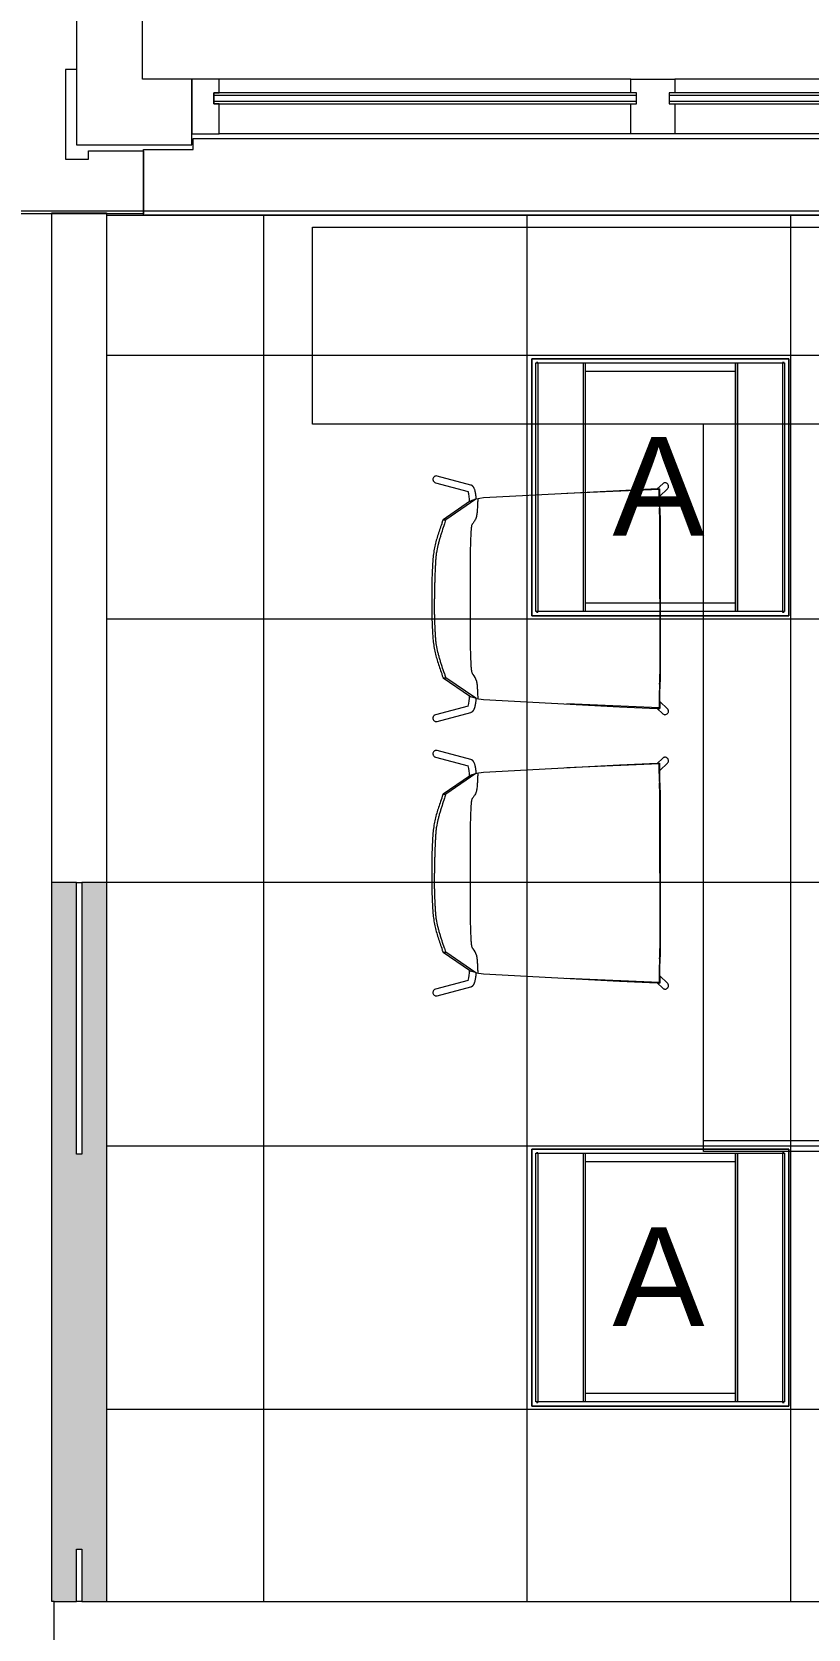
# Model space of a CAD drawing. Header units: inches. Extents: x -1206 to 1060, y -822 to 854.
# Drawn here: x -230.1 to -159.4, y 532.5 to 678 of the extents above; entities that cross this region are included whole.
import ezdxf

# ---------------------------------------------------------------- set-up
doc = ezdxf.new("R2010")
doc.units = ezdxf.units.IN
doc.header["$MEASUREMENT"] = 0
doc.linetypes.add('X1$0$DASH 1_32_', pattern=[0.0625, 0.03125, -0.03125])
doc.linetypes.add('X1$0$IMPORT-2DASHES', pattern=[163.1999989663522, 71.99999854320616, -24.00000029661524, 9.599999766650162, -24.00000029661524, 9.599999766650162, -24.00000029661524])
for name, color, linetype, lineweight in [('X1$0$18_0109_REV_dwg _7_', 8, 'Continuous', 9), ('X1$0$A-Anno-Revs-FinF', 7, 'Continuous', 9), ('X1$0$A-CLNG', 13, 'Continuous', 13), ('X1$0$A-CLNG-PATT', 13, 'Continuous', 13), ('X1$0$A-WALL', 113, 'Continuous', 13), ('X1$0$ArchiCAD Windows_Pen_No__4', 7, 'Continuous', 9), ('X1$0$BB Shell_Pen_No__100', 250, 'Continuous', 20), ('X1$0$E-LITE-EQPM', 33, 'Continuous', 9), ('X1$0$E-LITE-EQPM-IDEN', 33, 'Continuous', 9), ('X1$0$GLZ_GLAZING', 7, 'Continuous', 9), ('X1$0$I-FURN', 30, 'Continuous', 9), ('X1$0$I-WALL', 2, 'Continuous', 13)]:
    doc.layers.add(name, color=color, linetype=linetype, lineweight=lineweight)
doc.styles.add('X1$0$Arial', font='arial.ttf', dxfattribs={"height": 8.999999999999991})

# ---------------------------------------------------------------- blocks, each defined once
blk = doc.blocks.new('X1$0$P-Top Desk 10 - P-Top Desk 1-4835161-FIRST FLOOR RCP')
at = {"layer": 'X1$0$I-FURN'}
for p, q in [((3888.208925614376, -804.130542668239), (3888.208925614376, -803.1305426682399)), ((3888.208925614376, -803.1305426682399), (3924.208925614375, -803.1305426682403)), ((3924.208925614375, -804.1305426682394), (3888.208925614376, -804.130542668239)), ((3888.208925614375, -869.3879348162897), (3888.208925614376, -804.130542668239)), ((3924.208925614375, -803.1305426682403), (3924.208925614375, -804.1305426682394)), ((3924.208925614375, -804.1305426682394), (3924.208925614374, -869.3879348162901)), ((3834.208925614374, -869.3879348162884), (3959.855356603886, -869.3879348162905)), ((3834.208925614374, -887.310706398062), (3834.208925614374, -869.3879348162884)), ((3959.855356603886, -869.3879348162905), (3959.855356603885, -887.3107063980641)), ((3959.855356603885, -887.3107063980641), (3834.208925614374, -887.310706398062))]:
    blk.add_line(p, q, dxfattribs=at)
at = {"layer": 'X1$0$I-FURN', "linetype": 'X1$0$DASH 1_32_'}
for p, q in [((3870.373408252959, -870.8107063980675), (3834.37340825296, -870.8107063980669)), ((3870.373408252959, -885.3107063980684), (3870.373408252959, -870.8107063980675)), ((3888.373408252959, -873.6857063980677), (3834.373408252959, -873.6857063980669)), ((3888.373408252959, -887.3107063980641), (3888.373408252959, -873.6857063980677)), ((3834.373408252959, -885.310706398068), (3870.373408252959, -885.3107063980684))]:
    blk.add_line(p, q, dxfattribs=at)
blk = doc.blocks.new('X1$0$Bernhardt_Design-Chair-Guest-Audio - 1121B-4836248-FIRST FLOOR RCP')
at = {"layer": 'X1$0$I-FURN'}
for p, q in [((-11.1768001437154, 10.33800507145459), (-10.35181270591935, 7.26695212663072)), ((-9.771728874634656, 7.516640329089453), (-10.57319987437184, 10.50015227262806)), ((10.57319987437332, 10.50015227262806), (9.771728874636135, 7.516640329089453)), ((10.35181270592083, 7.26695212663072), (11.17680014371688, 10.33800507145459)), ((-9.06821658738189, 6.813235086160701), (-7.196921238893203, 9.536458202488923)), ((-7.19687501988119, 9.794375917422533), (-8.846120926576582, 7.389168641229447)), ((-7.196734382774727, 9.79458101806301), (-7.196734382774727, 9.536730126908374)), ((7.196734382776207, 9.79458101806301), (7.196734382776207, 9.536730126908374)), ((9.06821658738337, 6.813235086160702), (7.196734382776206, 9.536730126908376)), ((8.846120926578061, 7.389168641229447), (7.19687501988267, 9.794375917422533)), ((-8.846120926576582, 7.389168641229447), (-8.931617487348626, 7.264483202130529)), ((8.84612092657806, 7.389168641229447), (8.931617487350104, 7.264483202130533)), ((-9.182837844808978, 6.127528196540648), (-9.840810003323094, -6.27575062418514)), ((-9.083682669425016, 6.777785815707009), (-9.182837844808997, 6.127528196540442)), ((-9.08848893430557, 6.746266428582651), (-8.931617487348625, 7.26448320213053)), ((9.08848893430705, 6.746266428582651), (8.931617487350104, 7.26448320213053)), ((9.182837844810518, 6.127528196540156), (9.083682669426494, 6.777785815707009)), ((9.8408100033246, -6.275750624185672), (9.182837844810463, 6.127528196540565)), ((-9.948244985072037, -9.88445712778685), (-9.586887091123124, -1.489109368574413)), ((9.948244985073517, -9.884457127786856), (9.586887091124604, -1.489109368574413)), ((-9.840810003322757, -6.275750624177951), (-10.00086253572891, -9.709281981184134)), ((10.00086253573038, -9.709281981184134), (9.840810003324242, -6.275750624178057)), ((-10.00086253572891, -9.709281981184134), (-10.47590212642778, -10.21202129651426)), ((-10.02162277186332, -10.64127095349314), (-9.357118285876405, -9.938018978584344)), ((-10.00086253572891, -9.709281981184134), (-10.01152500881632, -9.938018978584337)), ((-9.948244985072037, -9.88445712778685), (-10.01152500881632, -9.938018978584337)), ((-9.357118285876405, -9.938018978584344), (-10.01152500881633, -9.938018978584342)), ((-9.091435804153965, -9.884457127786856), (-9.948244985072037, -9.884457127786856)), ((-9.357118285876405, -9.938018978584344), (-9.09143580415366, -9.938018978584344)), ((-8.46110776328373, -9.954027932504085), (-8.015491857865467, -9.977451765867192)), ((-7.796306284471422, -9.929018282739403), (-8.241922189889495, -9.905594449376304)), ((-7.051700091700608, -10.00533243699168), (1.734612453674344e-12, -10.00533243699169)), ((-0.004118075037415013, -9.95215046800227), (-6.86661865942062, -9.952150468002245)), ((-0.004118075037415013, -9.95215046800227), (6.8666186594221, -9.952150468002245)), ((-2.544631172440858e-13, -10.00533243699169), (7.051700091702088, -10.00533243699168)), ((7.796306284472903, -9.929018282739403), (8.241922189890976, -9.905594449376304)), ((8.015491857866946, -9.977451765867192), (8.46110776328521, -9.954027932504085)), ((9.091435804155445, -9.884457127786856), (9.948244985073517, -9.884457127786856)), ((9.091435804155138, -9.938018978584344), (9.357118285877883, -9.938018978584344)), ((9.357118285877883, -9.938018978584344), (10.0216227718648, -10.64127095349314)), ((9.357118285877885, -9.938018978584344), (10.0115250088178, -9.938018978584342)), ((9.948244985073517, -9.88445712778685), (10.0115250088178, -9.938018978584337)), ((10.47590212642926, -10.21202129651426), (10.00086253573038, -9.709281981184134)), ((10.00086253573039, -9.709281981184134), (10.0115250088178, -9.938018978584342))]:
    blk.add_line(p, q, dxfattribs=at)
for centre, radius, start, end in [((-8.760097860624683, 11.43809271671039), 4.049837791428794, 255.5345922723659, 268.7828822833881), ((8.760097860626173, 11.43809271671031), 4.049837791428715, 271.2171177166114, 284.4654077276338)]:
    blk.add_arc(centre, radius, start, end, dxfattribs=at)
for centre, major_axis, ratio, start_param, end_param in [((-6.800601058466507, 9.579054998989381), (0.408274810320332, 0.06722025215537439), 0.1974125016891906, 1.582727852874943, 2.864387827158383), ((6.800601058467986, 9.579054998989381), (-0.4082748103203341, 0.06722025215537357), 0.1974125016891889, 3.41879748002121, 4.700457454304624), ((-8.075026985146843, 7.728211561249464), (-1.454377224660219, 0.1216097383930978), 0.7005461104679898, 2.05020359613788, 2.563630753197485), ((-6.763271836972161, 6.199835536543534), (0.4013467039080229, 0.9955039945928165), 0.5962304545609741, 0.5046000830235812, 0.7914223301415125), ((6.243253193278446, 6.193653517095686), (0.5854827340672416, 0.9305291073742473), 0.7666510351485872, 6.180605514421091, 6.454058990424652), ((-9.091435804153662, -10.09331165478388), (1.937886698261862, 0), 0.1077743746238468, 1.117010721276476, 1.570796326795053), ((-6.8666186594203, -9.72358500898584), (-2.12077740941792, 2.955303255356184e-15), 0.1077743746238466, 1.117010721276276, 1.570796326794748), ((6.86661865942178, -9.72358500898584), (2.120777409417922, 0), 0.1077743746238465, 4.712388980384835, 5.166174585903308), ((9.091435804155141, -10.09331165478388), (1.937886698261863, 0), 0.1077743746238468, 1.57079632679474, 2.024581932313303)]:
    blk.add_ellipse(centre, major_axis=major_axis, ratio=ratio, start_param=start_param, end_param=end_param, dxfattribs=at)
for points, knots in [([(-10.57319987437184, 10.50015227262806), (-10.58640676144933, 10.54863744839119), (-10.62307529409741, 10.61410803614002), (-10.70008660823563, 10.67831499158269), (-10.79045166691459, 10.72223551517546), (-10.91912981737341, 10.7343658470462), (-11.04542219383793, 10.68371112071163), (-11.12735700394656, 10.60461294633892), (-11.17297835564171, 10.52189946817242), (-11.19149869420314, 10.42938351957011), (-11.18484208698347, 10.36836535360876), (-11.17680014371539, 10.33800507145459)], [0, 0, 0, 0, 0.1538461538461539, 0.2307692307692308, 0.3076923076923077, 0.4615384615384616, 0.6153846153846154, 0.7115384615384616, 0.8076923076923077, 0.9038461538461539, 1, 1, 1, 1]), ([(-6.818741458010373, 9.658845792519655), (-6.5991781508979, 9.74243824001492), (-6.27054067341636, 9.859802324446582), (-5.834389243985779, 10.0006018418161), (-5.507057793844279, 10.09763202540734), (-5.184443725664786, 10.18899871522752), (-4.759051009558402, 10.30232720849953), (-4.328536726320512, 10.39596406520505), (-3.865032200560504, 10.45279815860578), (-3.506089439408948, 10.48015411212283), (-3.147392047382675, 10.49913513043714), (-2.797752410472188, 10.51771803353733), (-2.470593333005941, 10.53578817056885), (-2.155034307459479, 10.54811453481988), (-1.83719704578786, 10.55777904051467), (-1.50030637755138, 10.56600638789439), (-1.14217244240983, 10.57313721219656), (-0.6519003598275505, 10.57958248122467), (-0.2654636801568854, 10.58142125524422), (7.346771506585268e-13, 10.58126589991822)], [0, 0, 0, 0, 0.1, 0.15, 0.2, 0.25, 0.3, 0.4, 0.45, 0.5, 0.55, 0.6, 0.6499999999999999, 0.7, 0.75, 0.8, 0.8500000000000001, 0.9, 1, 1, 1, 1]), ([(7.474021401776553e-13, 10.83719348149043), (-0.2230707639204513, 10.83711795541118), (-0.5480613176347033, 10.83571507461962), (-0.9612139571492377, 10.83131041919099), (-1.262868216271668, 10.8266497824886), (-1.548816939392211, 10.82099228576589), (-1.820547016972097, 10.81422064448743), (-2.088479716861614, 10.80603245014118), (-2.362684162439086, 10.79528705205215), (-2.645703677581683, 10.7843818921737), (-2.929740625412837, 10.77313895846816), (-3.215631264340081, 10.75821251954755), (-3.500685662002502, 10.73579877971361), (-3.7876847538289, 10.70709391985963), (-4.173471419840817, 10.66327348343723), (-4.651220346085214, 10.59050095585076), (-5.189742515677024, 10.45943940229528), (-5.72407923737642, 10.30111430596258), (-6.27078217741587, 10.12373158062375), (-6.635358685355739, 9.988665101389772), (-6.8183519316635, 9.917271216437758)], [0, 0, 0, 0, 0.08333333333333333, 0.125, 0.1666666666666667, 0.2083333333333333, 0.25, 0.2916666666666666, 0.3333333333333333, 0.375, 0.4166666666666666, 0.4583333333333333, 0.5, 0.5416666666666666, 0.5833333333333333, 0.6666666666666666, 0.75, 0.8333333333333334, 0.9166666666666667, 1, 1, 1, 1]), ([(6.818351931664979, 9.917271216437758), (6.635358685357222, 9.98866510138977), (6.270782177417352, 10.12373158062375), (5.7240792373779, 10.30111430596258), (5.189742515678508, 10.45943940229528), (4.651220346086697, 10.59050095585076), (4.173471419842288, 10.66327348343723), (3.787684753830383, 10.70709391985963), (3.500685662003982, 10.73579877971361), (3.215631264341557, 10.75821251954754), (2.929740625414317, 10.77313895846815), (2.645703677583162, 10.78438189217371), (2.362684162440566, 10.79528705205215), (2.088479716863096, 10.80603245014118), (1.820547016973575, 10.81422064448743), (1.548816939393691, 10.82099228576588), (1.262868216273148, 10.8266497824886), (0.9612139571507158, 10.83131041919099), (0.5480613176361847, 10.83571507461961), (0.2230707639219309, 10.83711795541117), (7.326921204763068e-13, 10.83719348149043)], [0, 0, 0, 0, 0.08333333333333333, 0.1666666666666667, 0.25, 0.3333333333333333, 0.4166666666666666, 0.4583333333333333, 0.5, 0.5416666666666666, 0.5833333333333333, 0.625, 0.6666666666666666, 0.7083333333333333, 0.75, 0.7916666666666666, 0.8333333333333333, 0.875, 0.9166666666666666, 1, 1, 1, 1]), ([(6.818741458011853, 9.658845792519655), (6.59917815089938, 9.74243824001492), (6.270540673417842, 9.859802324446582), (5.834389243987259, 10.0006018418161), (5.507057793845759, 10.09763202540734), (5.184443725666264, 10.18899871522752), (4.759051009559882, 10.30232720849953), (4.328536726321994, 10.39596406520505), (3.865032200561983, 10.45279815860578), (3.506089439410427, 10.48015411212283), (3.147392047384153, 10.49913513043714), (2.797752410473667, 10.51771803353733), (2.470593333007419, 10.53578817056885), (2.15503430746096, 10.54811453481988), (1.837197045789339, 10.55777904051467), (1.50030637755286, 10.56600638789439), (1.14217244241131, 10.57313721219656), (0.6519003598290302, 10.57958248122467), (0.2654636801583648, 10.58142125524422), (7.448893186838035e-13, 10.58126589991822)], [0, 0, 0, 0, 0.1, 0.15, 0.2, 0.25, 0.3, 0.4, 0.45, 0.5, 0.55, 0.6, 0.6499999999999999, 0.7, 0.75, 0.8, 0.8500000000000001, 0.9, 1, 1, 1, 1]), ([(11.17680014371687, 10.33800507145459), (11.1896672529458, 10.38658152290126), (11.19074244966694, 10.46161367000336), (11.15627233852048, 10.55576826134155), (11.10008044326881, 10.63905887984532), (10.99480269075607, 10.71403758470651), (10.86012764035565, 10.733487429249), (10.74958586798008, 10.70609489638501), (10.6686576221263, 10.65737686867532), (10.60627015685432, 10.58659545965323), (10.58145417879675, 10.53045550748002), (10.57319987437332, 10.50015227262806)], [0, 0, 0, 0, 0.1538461538461539, 0.2307692307692308, 0.3076923076923077, 0.4615384615384616, 0.6153846153846154, 0.7115384615384616, 0.8076923076923077, 0.9038461538461539, 1, 1, 1, 1]), ([(-6.818351931663496, 9.91727121643776), (-6.868647174164142, 9.908330678834693), (-6.966519680804829, 9.887468094758697), (-7.114262493276255, 9.843516497867114), (-7.178255413383568, 9.81150442491221), (-7.196875019881188, 9.794375917422531)], [0, 0, 0, 0, 0.2857142857142857, 0.5714285714285714, 1, 1, 1, 1]), ([(7.196875019882667, 9.794375917422531), (7.19066848438346, 9.800085419919089), (7.174185048970313, 9.811810215426899), (7.136716136203196, 9.83060137011059), (7.088101462998237, 9.849736716582548), (7.010553007328644, 9.874928022378272), (6.917308286221355, 9.898410210012818), (6.843499552915339, 9.912800947636217), (6.818351931665018, 9.917271216437753)], [0, 0, 0, 0, 0.1428571428571428, 0.2857142857142857, 0.4285714285714285, 0.5714285714285714, 0.8571428571428571, 1, 1, 1, 1]), ([(-5.953947961718252, 7.275924361047032), (-5.998778055724961, 7.272259227583556), (-6.067579806297279, 7.266908601435961), (-6.159643326704471, 7.259804987317581), (-6.228789742534667, 7.254295679423618), (-6.294922014414396, 7.248945643833451), (-6.358187950504283, 7.243632798862249), (-6.420818944409885, 7.237687359756078), (-6.484037141989486, 7.230336632660789), (-6.545648704609914, 7.221349137359119), (-6.621234562209678, 7.207785330330138), (-6.669961081229007, 7.195782017735797), (-6.698901866097666, 7.186956766388696)], [-1, -1, -1, -1, -0.8333333333333333, -0.75, -0.6666666666666666, -0.5833333333333333, -0.5, -0.4166666666666666, -0.3333333333333333, -0.25, -0.1666666666666667, 0, 0, 0, 0]), ([(7.428142947592538e-13, 7.322872221573295), (-0.3374896928977791, 7.32384467959979), (-0.8442179898831957, 7.325124999599643), (-1.521666895020912, 7.326747124961511), (-2.029011840688996, 7.327377702780248), (-2.542204337560336, 7.329596393264431), (-3.059920645467606, 7.332966429453953), (-3.573071081928517, 7.334488678222718), (-4.072565964460781, 7.331164006444613), (-4.557081552897069, 7.322555647159566), (-5.191915657868769, 7.306931756594341), (-5.652985240390588, 7.289734202386605), (-5.953947961718244, 7.275924361047027)], [0, 0, 0, 0, 0.1666666666666667, 0.25, 0.3333333333333333, 0.4166666666666666, 0.5, 0.5833333333333333, 0.6666666666666666, 0.75, 0.8333333333333333, 1, 1, 1, 1]), ([(5.953947961719093, 7.275924361047091), (5.652985240391473, 7.289734202386652), (5.19191565786969, 7.306931756594376), (4.557081552898059, 7.322555647159566), (4.07256596446182, 7.331164006444628), (3.573071081929614, 7.334488678222701), (3.059920645468759, 7.33296642945395), (2.54220433756155, 7.329596393264426), (2.029011840690266, 7.327377702780248), (1.521666895022237, 7.326747124961511), (0.8442179898845938, 7.325124999599641), (0.3374896928992296, 7.32384467959979), (7.426910547333759e-13, 7.322872221573296)], [0, 0, 0, 0, 0.1666666666666667, 0.25, 0.3333333333333333, 0.4166666666666666, 0.5, 0.5833333333333333, 0.6666666666666666, 0.75, 0.8333333333333333, 1, 1, 1, 1]), ([(6.698901866098489, 7.186956766388977), (6.67689011921756, 7.193854318726801), (6.641118822014425, 7.20332367751642), (6.587767396003732, 7.214330671054444), (6.545099860319011, 7.221786717707904), (6.500951366232381, 7.22816508271424), (6.455980695429473, 7.233548855879365), (6.417487176414375, 7.237585088397759), (6.385873334083718, 7.240692676138313), (6.35339531373967, 7.243817245156108), (6.312211025185334, 7.247535295218881), (6.246457051218072, 7.252959610361632), (6.128850719436828, 7.262081483263368), (6.022889467863568, 7.2702400064153), (5.953947961719092, 7.275924361047085)], [-1, -1, -1, -1, -0.875, -0.8125, -0.75, -0.6875, -0.625, -0.5625, -0.53125, -0.5, -0.4375, -0.375, -0.25, 0, 0, 0, 0]), ([(-10.35181270591935, 7.266952126630721), (-10.34341752276753, 7.245986584104772), (-10.33121929005449, 7.217491742864097), (-10.31575012503491, 7.185505985314459), (-10.30640310536604, 7.167850590209331), (-10.29914245965234, 7.155529372175732), (-10.29204430679195, 7.144705874527692), (-10.28343471436331, 7.133295997009869), (-10.27510686945688, 7.123567871989421), (-10.26857197770492, 7.116104686415269), (-10.26371833866816, 7.11039784782518), (-10.25892374255052, 7.104777757722728), (-10.25263654828376, 7.097842728231614), (-10.24495292796344, 7.089871239856498), (-10.23600973998916, 7.081175274972452), (-10.22727939830504, 7.072843118385208), (-10.21890131205043, 7.06500801883111), (-10.20822648190483, 7.055614219699595), (-10.19497446495246, 7.044693962424274), (-10.17925300089765, 7.032612876084211), (-10.15773037220335, 7.017647425027158), (-10.12819796419975, 6.999443860027327), (-10.0867631381077, 6.978321790596378), (-10.0388891459706, 6.957441240734731), (-9.988183854808808, 6.937704595578659), (-9.92126618816636, 6.913927876028938), (-9.839813494612583, 6.888923905080863), (-9.739160712630234, 6.863788354301279), (-9.636083063246955, 6.842735975291133), (-9.536334652677882, 6.826084360339816), (-9.44007671306459, 6.812913163510974), (-9.342294249875525, 6.800287942966933), (-9.259358191507712, 6.790419497367609), (-9.171337647826855, 6.781961698631671), (-9.113046107384132, 6.778845294065699), (-9.083682669425015, 6.777785815707009)], [0, 0, 0, 0, 0.02083333333333333, 0.03125, 0.04166666666666666, 0.046875, 0.05208333333333333, 0.0625, 0.07291666666666666, 0.078125, 0.08333333333333333, 0.08854166666666666, 0.09375, 0.1041666666666667, 0.1145833333333333, 0.125, 0.1354166666666667, 0.1458333333333333, 0.1666666666666667, 0.1875, 0.2083333333333333, 0.25, 0.2916666666666666, 0.3333333333333333, 0.375, 0.4166666666666667, 0.5, 0.5833333333333333, 0.6666666666666666, 0.75, 0.8333333333333333, 0.875, 0.9166666666666666, 0.9583333333333333, 1, 1, 1, 1]), ([(-7.479779891641017, 6.768117802831252), (-7.596351516530693, 6.738406023929809), (-7.850107394330581, 6.700662633241043), (-8.26492610913382, 6.674491170860123), (-8.621662571379238, 6.65859139383429), (-8.89717002366366, 6.648435681793009), (-9.034088662824775, 6.643006009238535), (-9.104752938222976, 6.639607422388632)], [-1, -1, -1, -1, -0.75, -0.5, -0.25, -0.125, 0, 0, 0, 0]), ([(9.10469094431422, 6.640013977188434), (9.034103034855343, 6.64339163845367), (8.897343047233548, 6.648779174500459), (8.622174369505341, 6.658847825282867), (8.26584497841868, 6.674643048330256), (7.851476871275099, 6.700685897786693), (7.59799209408237, 6.738325857496577), (7.481547064485587, 6.767978046633673)], [-1, -1, -1, -1, -0.875, -0.75, -0.5, -0.25, 0, 0, 0, 0]), ([(9.083682669426494, 6.777785815707007), (9.113046107385612, 6.7788452940657), (9.171337152080982, 6.781961504046518), (9.259359926624946, 6.790420178415653), (9.34228780516135, 6.800285413359902), (9.415655141015689, 6.809766295755042), (9.478490158639511, 6.818146422329238), (9.534425609814612, 6.826203838255751), (9.586054201211372, 6.834390565443366), (9.636520668990679, 6.843289366983925), (9.687690741130735, 6.853268582426556), (9.755887642004296, 6.867971601783665), (9.839906037281043, 6.88894591575705), (9.937263305893453, 6.918852242826051), (10.02278732099522, 6.950445556998167), (10.08678194943383, 6.978323223395082), (10.12477222532519, 6.997702631588632), (10.15481464151183, 7.015757041067139), (10.17933299399418, 7.032450113571077), (10.19901456603264, 7.047888984929422), (10.21285317749105, 7.059634410566511), (10.22098351774915, 7.066937949163116), (10.22730460251057, 7.072878871540148), (10.23382671747718, 7.079102332020697), (10.24046506600109, 7.085481226117647), (10.24725334467579, 7.092242817606415), (10.25419272495766, 7.099506558954215), (10.26129598561037, 7.107468779598604), (10.27098400653718, 7.119011890005631), (10.28336250315249, 7.132845764661676), (10.29508167333164, 7.148835874666603), (10.30322203070569, 7.162403465295119), (10.3087420112457, 7.172318737775923), (10.3242193250801, 7.201741054433233), (10.33921993119311, 7.23550381284178), (10.35181270592083, 7.266952126630721)], [0, 0, 0, 0, 0.04166666666666666, 0.08333333333333333, 0.125, 0.1666666666666667, 0.2083333333333333, 0.25, 0.2916666666666667, 0.3333333333333333, 0.375, 0.4166666666666667, 0.5, 0.5833333333333334, 0.6666666666666667, 0.7083333333333334, 0.75, 0.78125, 0.8125, 0.84375, 0.859375, 0.8671875, 0.875, 0.8828125, 0.890625, 0.8984375, 0.90625, 0.9140625, 0.921875, 0.9375, 0.953125, 0.95703125, 0.9609375, 0.96875, 1, 1, 1, 1]), ([(-10.47590212642779, -10.21202129651426), (-10.51090110329462, -10.24931720906763), (-10.54835532240266, -10.31578655071624), (-10.56371538524311, -10.41607977301408), (-10.55460283522937, -10.51691419359157), (-10.49808830269817, -10.63346613658844), (-10.38859102089037, -10.71430785534345), (-10.27762127675194, -10.74196112682842), (-10.18243425634341, -10.73661999492114), (-10.09289028417477, -10.7028450246389), (-10.04365695885563, -10.6644298784407), (-10.02162277186333, -10.64127095349314)], [0, 0, 0, 0, 0.1538461538461539, 0.2307692307692308, 0.3076923076923077, 0.4615384615384616, 0.6153846153846154, 0.7115384615384616, 0.8076923076923077, 0.9038461538461539, 1, 1, 1, 1]), ([(10.02162277186481, -10.64127095349314), (10.05687747105248, -10.67832523340923), (10.12111981218915, -10.71948241399139), (10.22038260419726, -10.7404957452862), (10.32157119522003, -10.73710635186338), (10.4411356705959, -10.68728081592383), (10.52804670776963, -10.58253584071288), (10.56193796204458, -10.47330960567), (10.56199422169198, -10.37797286889369), (10.53334277520865, -10.28666040433535), (10.49777648697104, -10.23533124186011), (10.47590212642927, -10.21202129651426)], [0, 0, 0, 0, 0.1538461538461539, 0.2307692307692308, 0.3076923076923077, 0.4615384615384616, 0.6153846153846154, 0.7115384615384616, 0.8076923076923077, 0.9038461538461539, 1, 1, 1, 1])]:
    blk.add_open_spline(points, degree=3, knots=knots, dxfattribs=at)
for points in [[(7.481547064485587, 6.767978046633675), (7.424392612814614, 6.782825653574172), (7.309915755463079, 6.818665532394395), (7.148341651514665, 6.894311311934319), (7.007632141573909, 6.98736086611698), (6.933122978537548, 7.047292013772882), (6.898709462276848, 7.073327762310581)], [(-9.091435804153672, -9.938344315098764), (-8.980854391764598, -9.9383782474489), (-8.7652183058972, -9.94102611603326), (-8.560635697851303, -9.948833992385783), (-8.461107763283728, -9.954027932504083)], [(-8.015491857865445, -9.977451765867196), (-7.86314420356425, -9.985424888547142), (-7.550164588235578, -9.998044789747835), (-7.220616359454357, -10.00401200263013), (-7.051700091700608, -10.00533243699168)], [(7.051700091702069, -10.00533243699168), (7.220616359455821, -10.00401200263013), (7.550164588237044, -9.998044789747835), (7.863144203565716, -9.985424888547142), (8.015491857866913, -9.977451765867196)], [(8.461107763285218, -9.954027932504085), (8.560635697852788, -9.948833992385781), (8.765218305898683, -9.94102611603326), (8.980854391766073, -9.938378247448899), (9.091435804155143, -9.938344315098766)]]:
    blk.add_open_spline(points, degree=3, dxfattribs=at)
blk = doc.blocks.new('X1$0$Walls 5 - Walls 1-5281148-FIRST FLOOR RCP')
at = {"layer": 'X1$0$A-WALL', "lineweight": 9}
for p, q in [((-756.8744457852035, 844.3058798546583), (-756.8744457852035, 845.3058798518467)), ((-756.8744457852035, 845.3058798518467), (-630.8744449805408, 845.3058798518464)), ((-630.8744449805408, 845.3058798518464), (-630.8744449805408, 844.3058798546583)), ((-761.4054659424426, 838.3058798546583), (-761.4054659424426, 844.3058798546583)), ((-761.4054659424426, 844.3058798546583), (-756.8744457852035, 844.3058798546583)), ((-630.8744449805408, 844.3058798546583), (-620.3744457852035, 844.3058798546583)), ((-620.3744457852035, 844.3058798546583), (-620.3744457852035, 838.3058798546577)), ((-620.3744457852035, 838.3058798546577), (-761.4054659424426, 838.3058798546583))]:
    blk.add_line(p, q, dxfattribs=at)
blk = doc.blocks.new('X1$0$18_0109_REV_dwg _7__window-fixed-5632552-FIRST FLOOR RCP')
at = {"layer": 'X1$0$ArchiCAD Windows_Pen_No__4', "color": 253, "linetype": 'X1$0$IMPORT-2DASHES'}
for p, q in [((-6723.595691805847, 3788.311224593985), (-6761.095691805847, 3788.311224593985)), ((-6681.595691805847, 3788.311224593985), (-6719.595691805847, 3788.311224593985)), ((-6640.095691805847, 3788.311224593985), (-6677.595691805847, 3788.311224593985)), ((-6723.595691805847, 3783.311224593985), (-6761.103504305847, 3783.311224593985)), ((-6681.595691805847, 3783.311224593985), (-6719.595691805847, 3783.311224593985)), ((-6640.087879305847, 3783.311224593983), (-6677.595691805847, 3783.311224593983))]:
    blk.add_line(p, q, dxfattribs=at)
at = {"layer": 'X1$0$ArchiCAD Windows_Pen_No__4', "color": 253, "flags": 128}
for points in [[(-6723.170494955451, 3788.311224593985), (-6721.595691805846, 3788.311224593985), (-6720.020888656235, 3788.311224593985)], [(-6681.170494955451, 3788.311224593985), (-6679.595691805846, 3788.311224593985), (-6678.020888656235, 3788.311224593985)]]:
    blk.add_lwpolyline(points, dxfattribs=at)
at = {"layer": 'X1$0$GLZ_GLAZING', "color": 253}
for p, q in [((-6723.095691806196, 3786.811224593982), (-6761.603504278954, 3786.811224593982)), ((-6761.603504278954, 3786.315852171224), (-6723.103504306197, 3786.315852171224)), ((-6681.095691805846, 3786.811224593982), (-6720.095691778954, 3786.811224593982)), ((-6720.095691778954, 3786.315852171224), (-6681.095691805846, 3786.315852171224)), ((-6639.587879306196, 3786.811224593982), (-6678.095691778954, 3786.811224593982)), ((-6678.095691778954, 3786.315852171224), (-6639.595691806197, 3786.315852171224))]:
    blk.add_line(p, q, dxfattribs=at)
at = {"layer": 'X1$0$GLZ_GLAZING', "color": 253, "flags": 128}
for points in [[(-6763.595691805846, 3783.311224593983), (-6761.103504305847, 3783.311224593983), (-6761.103504305847, 3786.061224593985), (-6761.603504305846, 3786.061224593985), (-6761.603504305846, 3787.061224593985), (-6761.103504305847, 3787.061224593985), (-6761.095691805847, 3788.311224593985), (-6763.595691805846, 3788.311224593985), (-6763.595691805846, 3787.061224593985), (-6763.595691805846, 3786.061224593985)], [(-6719.595691805847, 3783.311224593985), (-6723.595691805847, 3783.311224593985), (-6723.595691805847, 3786.061224593985), (-6723.095691805846, 3786.061224593985), (-6723.095691805846, 3787.061224593985), (-6723.595691805847, 3787.061224593985), (-6723.595691805847, 3788.311224593985), (-6719.595691805847, 3788.311224593985), (-6719.595691805847, 3787.061224593985), (-6720.095691805846, 3787.061224593985), (-6720.095691805846, 3786.061224593985), (-6719.595691805847, 3786.061224593985)], [(-6677.595691805847, 3783.311224593985), (-6681.595691805847, 3783.311224593985), (-6681.595691805847, 3786.061224593985), (-6681.095691805846, 3786.061224593985), (-6681.095691805846, 3787.061224593985), (-6681.595691805847, 3787.061224593985), (-6681.595691805847, 3788.311224593985), (-6677.595691805847, 3788.311224593985), (-6677.595691805847, 3787.061224593985), (-6678.095691805846, 3787.061224593985), (-6678.095691805846, 3786.061224593985), (-6677.595691805847, 3786.061224593985)], [(-6637.595691805846, 3783.311224593983), (-6637.595691805846, 3788.311224593985), (-6640.095691805847, 3788.311224593985), (-6640.087879305847, 3787.061224593985), (-6639.587879305846, 3787.061224593985), (-6639.587879305846, 3786.061224593985), (-6640.087879305847, 3786.061224593985), (-6640.087879305847, 3783.311224593983)], [(-6681.095691805846, 3786.061224593982), (-6681.095691805846, 3787.061224593982), (-6720.095691778954, 3787.061224593982), (-6720.095691778954, 3786.065130843985), (-6681.587879306196, 3786.065130843985)]]:
    blk.add_lwpolyline(points, close=True, dxfattribs=at)
for points in [[(-6723.095691806196, 3786.061224593982), (-6723.095691806196, 3787.061224593982), (-6761.603504278954, 3787.061224593982), (-6761.603504278954, 3786.065130843985), (-6723.095691806196, 3786.065130843985)], [(-6639.587879306196, 3786.061224593982), (-6639.587879306196, 3787.061224593982), (-6678.095691778954, 3787.061224593982), (-6678.095691778954, 3786.065130843985), (-6639.587879306196, 3786.065130843985)]]:
    blk.add_lwpolyline(points, dxfattribs=at)
blk = doc.blocks.new('X1$0$18_0109_REV_dwg _7_-5631515-FIRST FLOOR RCP')
at = {"layer": 'X1$0$A-Anno-Revs-FinF', "color": 253, "flags": 128}
blk.add_lwpolyline([(-6592.689988332017, 3634.816321040761), (-6598.689988332143, 3634.816321040761), (-6598.689988332143, 3584.316321040758), (-6445.689988332143, 3584.316321040758)], dxfattribs=at)
at = {"layer": 'X1$0$BB Shell_Pen_No__100', "color": 9, "flags": 128}
for points in [[(-6592.689988332142, 3590.316321040759), (-6582.189988332142, 3590.316321040759), (-6582.189988332142, 3596.316321040759), (-6586.689988332142, 3596.316321040759), (-6586.689988332142, 3602.31632104076), (-6588.067476470368, 3602.31632104076)], [(-6588.559927328704, 3602.31632104076), (-6592.689988332142, 3602.31632104076), (-6592.689988332142, 3590.316321040759)]]:
    blk.add_lwpolyline(points, dxfattribs=at)
blk.add_blockref('X1$0$18_0109_REV_dwg _7__window-fixed-5632552-FIRST FLOOR RCP', (181.4057042783661, -191.9949035532268))
blk = doc.blocks.new('X1$0$L-Recessed-Axis-Duo - 2 x 2-V17-FIRST FLOOR RCP')
at = {"layer": 'X1$0$E-LITE-EQPM'}
for p, q in [((-11.70125000000018, 11.70124999999967), (-11.70125000000001, -11.70125000000036)), ((11.70125000000001, 11.70124999999984), (-11.70125000000018, 11.70124999999967)), ((11.7012500000001, -11.70125000000036), (11.70125000000001, 11.70124999999984)), ((-11.37499999999974, 11.26001541712435), (-11.37499999999974, 11.2743613211372)), ((-11.37499999999974, 11.13871248810012), (-11.37499999999974, 11.26001541712435)), ((-11.37499999999974, 11.13871248810012), (11.37500000000194, 11.13871248810012)), ((11.3212503404509, 11.32125034045032), (-11.3212503404504, 11.32125034045032)), ((-11.3212503404504, 11.32125034045033), (-11.3212503404504, -11.32125034045099)), ((11.3212503404509, -11.32125034045099), (11.3212503404509, 11.32125034045032)), ((11.37500000000193, 11.27436132113728), (11.37500000000193, 11.26001541712435)), ((11.37500000000194, 11.26001541712435), (11.37500000000194, 11.13871248810012)), ((-11.32125034045037, 7.025524577924827), (11.32125034045096, 7.025524577924827)), ((-11.32125034045037, 7.015847702113612), (11.32125034045096, 7.015847702113612)), ((-11.32125034045072, 6.852663287769302), (11.32125034045063, 6.852663287769302)), ((-10.57125025785035, 6.863553461615158), (-10.57125025785035, -6.863553461615171)), ((10.57125025785085, -6.863215716455894), (10.57125025785085, 6.863215716456192)), ((11.32125034045063, -6.852663287769132), (-11.32125034045072, -6.852663287768961)), ((-11.32125034045045, -7.015847702113351), (11.3212503404508, -7.015847702113351)), ((-11.32125034045045, -7.025524577924568), (11.3212503404508, -7.025524577924568)), ((-11.37499999999974, -11.26001541712425), (-11.37499999999974, -11.13871248809951)), ((-11.37499999999974, -11.13871248809951), (11.37500000000194, -11.13871248809951)), ((-11.37499999999974, -11.27436132113721), (-11.37499999999974, -11.26001541712425)), ((-11.3212503404504, -11.32125034045098), (11.3212503404509, -11.32125034045099)), ((11.37500000000194, -11.13871248809951), (11.37500000000194, -11.26001541712425)), ((11.37500000000194, -11.26001541712425), (11.37500000000194, -11.27436132113729)), ((-11.70125000000001, -11.70125000000036), (11.7012500000001, -11.70125000000036))]:
    blk.add_line(p, q, dxfattribs=at)
for points, knots in [([(-11.64125001675037, 11.6412500167503), (-11.6464860030446, 11.64660277706004), (-11.65433927915147, 11.65431583323231), (-11.66427666576284, 11.66427681762273), (-11.67133580883706, 11.67133766628077), (-11.67788014913949, 11.67787256750432), (-11.68379774836782, 11.68380222611823), (-11.68898732805207, 11.68897699868511), (-11.69336016269634, 11.69336573628232), (-11.69684117998876, 11.69682921501138), (-11.70021528227305, 11.70022710545531), (-11.70124999999983, 11.70122677901994), (-11.70124999999982, 11.70124999999974)], [0, 0, 0, 0, 0.1666666666666667, 0.25, 0.3333333333333333, 0.4166666666666666, 0.5, 0.5833333333333333, 0.6666666666666666, 0.75, 0.8333333333333334, 1, 1, 1, 1]), ([(11.64125001675088, 11.6412500167503), (11.64660277706061, 11.64648600304452), (11.65431583323289, 11.6543392791514), (11.66427681762331, 11.66427666576276), (11.67133766628134, 11.67133580883699), (11.67787256750489, 11.67788014913941), (11.68380222611882, 11.68379774836774), (11.68897699868568, 11.68898732805199), (11.69336573628289, 11.69336016269627), (11.69682921501196, 11.69684117998867), (11.70022710545588, 11.70021528227298), (11.70122677902052, 11.70124999999974), (11.70125000000032, 11.70124999999974)], [0, 0, 0, 0, 0.1666666666666667, 0.25, 0.3333333333333333, 0.4166666666666666, 0.5, 0.5833333333333333, 0.6666666666666666, 0.75, 0.8333333333333334, 1, 1, 1, 1]), ([(-11.70124999999982, -11.7012500000004), (-11.70122677902002, -11.7012500000004), (-11.70022710545539, -11.70021528227363), (-11.69682921501146, -11.69684117998934), (-11.69336573628239, -11.69336016269694), (-11.68897699868518, -11.68898732805265), (-11.68380222611832, -11.6837977483684), (-11.67787256750439, -11.67788014914007), (-11.67133766628084, -11.67133580883765), (-11.66427681762281, -11.66427666576342), (-11.65431583323239, -11.65433927915206), (-11.64660277706012, -11.64648600304518), (-11.64125001675038, -11.64125001675096)], [-1, -1, -1, -1, -0.8333333333333333, -0.75, -0.6666666666666666, -0.5833333333333333, -0.5, -0.4166666666666666, -0.3333333333333333, -0.25, -0.1666666666666667, 0, 0, 0, 0]), ([(11.64125001675088, -11.64125001675096), (11.6464860030451, -11.6466027770607), (11.65433927915197, -11.65431583323297), (11.66427666576334, -11.6642768176234), (11.67133580883756, -11.67133766628143), (11.67788014913999, -11.67787256750498), (11.68379774836832, -11.6838022261189), (11.68898732805257, -11.68897699868577), (11.69336016269684, -11.69336573628298), (11.69684117998925, -11.69682921501204), (11.70021528227355, -11.70022710545597), (11.70125000000031, -11.7012267790206), (11.70125000000032, -11.7012500000004)], [0, 0, 0, 0, 0.1666666666666667, 0.25, 0.3333333333333333, 0.4166666666666666, 0.5, 0.5833333333333333, 0.6666666666666666, 0.75, 0.8333333333333334, 1, 1, 1, 1])]:
    blk.add_open_spline(points, degree=3, knots=knots, dxfattribs=at)
blk = doc.blocks.new('X1$0$L-Recessed-Axis-Duo - 2 x 2-V14-FIRST FLOOR RCP')
at = {"layer": 'X1$0$E-LITE-EQPM'}
for p, q in [((-11.70124999999959, 11.7012500000007), (-11.70124999999959, -11.70124999999942)), ((11.70125000000061, 11.7012500000007), (-11.70124999999959, 11.7012500000007)), ((11.70125000000061, -11.70124999999942), (11.70125000000061, 11.7012500000007)), ((-11.37499999999974, 11.26001541712425), (-11.37499999999974, 11.27436132113721)), ((-11.37499999999974, 11.13871248809951), (-11.37499999999974, 11.26001541712425)), ((11.37500000000194, 11.13871248809951), (-11.37499999999974, 11.13871248809951)), ((-11.3212503404504, 11.32125034045099), (-11.3212503404504, -11.32125034045033)), ((11.3212503404509, 11.32125034045099), (-11.3212503404504, 11.32125034045098)), ((11.3212503404509, -11.32125034045032), (11.3212503404509, 11.32125034045099)), ((11.37500000000194, 11.27436132113729), (11.37500000000194, 11.26001541712425)), ((11.37500000000194, 11.26001541712425), (11.37500000000194, 11.13871248809951)), ((11.32125034045088, 7.025524577924568), (-11.32125034045037, 7.025524577924568)), ((11.32125034045088, 7.015847702113351), (-11.32125034045037, 7.015847702113351)), ((-11.32125034045012, 6.852663287769388), (11.32125034045114, 6.852663287769388)), ((-10.57125025785035, 6.863553461615094), (-10.57125025785035, -6.863553461615235)), ((10.57125025785085, -6.863215716456179), (10.57125025785085, 6.863215716455961)), ((11.32125034045114, -6.852663287768961), (-11.32125034045012, -6.852663287768961)), ((11.32125034045088, -7.015847702113612), (-11.32125034045037, -7.015847702113612)), ((11.32125034045088, -7.025524577924827), (-11.32125034045037, -7.025524577924827)), ((-11.37499999999974, -11.26001541712435), (-11.37499999999974, -11.13871248810012)), ((11.37500000000194, -11.13871248810012), (-11.37499999999974, -11.13871248810012)), ((-11.37499999999974, -11.2743613211372), (-11.37499999999974, -11.26001541712435)), ((-11.3212503404504, -11.32125034045032), (11.3212503404509, -11.32125034045032)), ((11.37500000000194, -11.13871248810012), (11.37500000000194, -11.26001541712435)), ((11.37500000000193, -11.26001541712435), (11.37500000000193, -11.27436132113728)), ((-11.70124999999959, -11.70124999999942), (11.70125000000061, -11.70124999999942))]:
    blk.add_line(p, q, dxfattribs=at)
for points, knots in [([(-11.64125001675038, 11.64125001675096), (-11.64660277706012, 11.64648600304518), (-11.65431583323239, 11.65433927915206), (-11.66427681762281, 11.66427666576342), (-11.67133766628085, 11.67133580883766), (-11.67787256750439, 11.67788014914007), (-11.68380222611832, 11.6837977483684), (-11.68897699868519, 11.68898732805266), (-11.69336573628239, 11.69336016269693), (-11.69682921501146, 11.69684117998933), (-11.70022710545539, 11.70021528227364), (-11.70122677902002, 11.7012500000004), (-11.70124999999982, 11.7012500000004)], [-1, -1, -1, -1, -0.8333333333333333, -0.75, -0.6666666666666666, -0.5833333333333333, -0.5, -0.4166666666666666, -0.3333333333333333, -0.25, -0.1666666666666667, 0, 0, 0, 0]), ([(11.70125000000032, 11.7012500000004), (11.70125000000032, 11.7012267790206), (11.70021528227355, 11.70022710545597), (11.69684117998925, 11.69682921501204), (11.69336016269685, 11.69336573628298), (11.68898732805257, 11.68897699868577), (11.68379774836832, 11.6838022261189), (11.67788014913999, 11.67787256750498), (11.67133580883757, 11.67133766628143), (11.66427666576333, 11.66427681762339), (11.65433927915198, 11.65431583323298), (11.64648600304509, 11.6466027770607), (11.64125001675088, 11.64125001675096)], [0, 0, 0, 0, 0.1666666666666667, 0.25, 0.3333333333333333, 0.4166666666666666, 0.5, 0.5833333333333333, 0.6666666666666666, 0.75, 0.8333333333333334, 1, 1, 1, 1]), ([(-11.70124999999982, -11.70124999999974), (-11.70124999999982, -11.70122677901994), (-11.70021528227305, -11.70022710545531), (-11.69684117998876, -11.69682921501138), (-11.69336016269634, -11.69336573628232), (-11.68898732805207, -11.68897699868511), (-11.68379774836782, -11.68380222611823), (-11.67788014913949, -11.67787256750431), (-11.67133580883706, -11.67133766628077), (-11.66427666576283, -11.66427681762273), (-11.65433927915148, -11.65431583323231), (-11.6464860030446, -11.64660277706004), (-11.64125001675037, -11.6412500167503)], [0, 0, 0, 0, 0.1666666666666667, 0.25, 0.3333333333333333, 0.4166666666666666, 0.5, 0.5833333333333333, 0.6666666666666666, 0.75, 0.8333333333333334, 1, 1, 1, 1]), ([(11.70125000000032, -11.70124999999974), (11.70122677902052, -11.70124999999974), (11.70022710545588, -11.70021528227297), (11.69682921501196, -11.69684117998868), (11.6933657362829, -11.69336016269627), (11.68897699868568, -11.68898732805199), (11.68380222611881, -11.68379774836774), (11.67787256750489, -11.67788014913941), (11.67133766628135, -11.67133580883699), (11.66427681762331, -11.66427666576276), (11.65431583323289, -11.65433927915141), (11.64660277706061, -11.64648600304452), (11.64125001675088, -11.6412500167503)], [0, 0, 0, 0, 0.1666666666666667, 0.25, 0.3333333333333333, 0.4166666666666666, 0.5, 0.5833333333333333, 0.6666666666666666, 0.75, 0.8333333333333334, 1, 1, 1, 1])]:
    blk.add_open_spline(points, degree=3, knots=knots, dxfattribs=at)
blk = doc.blocks.new('X1')
at = {"layer": 'X1$0$A-CLNG-PATT'}
h = blk.add_hatch(dxfattribs=at)
h.set_pattern_fill('FP1_1', color=256, style=0, pattern_type=2)
h.set_pattern_definition([(0, (0, 0), (30.72, 7.68), [1.267, -21.773, 1.267, -21.773, -122.88]), (0, (0, 0), (30.72, 7.68), [-46.08, 1.267, -44.813, 1.267, -21.773, -53.76]), (0, (0, 0), (30.72, 7.68), [-115.2, 1.267, -14.093, 1.267, -37.133]), (120, (11.52, 3.84), (-22.01107510106448, 22.76430040425796), [1.267, -21.773, 1.267, -21.773, -122.88]), (120, (11.52, 3.84), (-22.01107510106448, 22.76430040425796), [-46.07999999999999, 1.267, -44.813, 1.267, -21.773, -53.75999999999999]), (120, (11.52, 3.84), (-22.01107510106448, 22.76430040425796), [-115.2, 1.267, -14.093, 1.267, -37.133]), (240, (15.36, 19.2), (-8.708924898935503, -30.44430040425795), [1.267, -21.773, 1.267, -21.773, -122.88]), (240, (15.36, 19.2), (-8.708924898935503, -30.44430040425795), [-46.08, 1.267, -44.813, 1.267, -21.773, -53.76]), (240, (15.36, 19.2), (-8.708924898935503, -30.44430040425795), [-115.2, 1.267, -14.093, 1.267, -37.133])])
h.paths.add_polyline_path([(-32.61180375498201, -389.1941201453394), (-30.29930375498804, -389.1941201453394), (-30.29930375498804, -206.2566201453434), (-29.79930375498764, -206.2566201453434), (-29.79930375498764, -389.1941201453394), (-27.98680375499032, -389.1941201453394), (-27.98680375499032, -165.5691201453427), (-29.79930375498764, -165.5691201453427), (-29.79930375498764, -170.2566201453432), (-30.2993037549877, -170.2566201453432), (-30.2993037549877, -165.5691201453427), (-32.61180375498201, -165.5691201453427), (-32.61180375498201, -377.9417924075045)], flags=0)
h.paths.add_polyline_path([(-105.2368037549877, -304.6941201453425), (-104.611803754988, -304.6941201453422), (-104.611803754988, -178.7100796679003), (-106.611803754988, -178.7100796679003), (-106.611803754988, -262.7100796679002), (-107.1118037549879, -262.7100796679002), (-107.1118037549879, -178.7100796679003), (-108.8618037549877, -178.7100796679003), (-108.8618037549877, -304.6941201453425), (-107.1118037549879, -304.6941201453425), (-107.1118037549879, -298.7100796679001), (-106.6118037549879, -298.7100796679001), (-106.6118037549879, -304.6941201453425)], flags=0)
h.paths.add_polyline_path([(-30.2993037549877, -160.9441201453454), (-30.2993037549877, -154.944120145342), (-29.79930375498764, -154.944120145342), (-29.79930375498764, -160.9441201453454), (-27.98680375499032, -160.9441201453454), (-27.98680375498486, 13.9851245794365), (-29.7993037549873, 13.9851245794365), (-29.7993037549873, -118.944120145342), (-30.29930375498753, -118.944120145342), (-30.29930375498753, 13.9851245794365), (-32.61180375498201, 13.9851245794365), (-32.61180375498201, -160.9441201451817)], flags=0)
h.paths.add_polyline_path([(-30.29930375498736, 18.61012457943655), (-30.29930375498736, 23.61012457943883), (-29.7993037549873, 23.61012457943883), (-29.7993037549873, 18.61012457943655), (-27.98680375498486, 18.61012457943655), (-27.98680375498486, 233.759077486753), (-29.79930375498696, 233.759077486753), (-29.79930375498696, 59.610124579439), (-30.29930375498736, 59.610124579439), (-30.29930375498702, 233.759077486753), (-32.61180375498201, 233.759077486753), (-32.61180375498201, 18.61012457959293)], flags=0)
h.paths.add_polyline_path([(-30.29930375498702, 238.3840774867529), (-30.29930375498702, 244.9636148551555), (-29.79930375498696, 244.9636148551555), (-29.79930375498696, 238.3840774867529), (-27.98680375498486, 238.3840774867529), (-27.99142728802024, 386.055879854658), (-29.79930375498662, 386.055879854658), (-29.79930375498662, 280.9636148551555), (-30.29930375498685, 280.9636148551555), (-30.29930375498685, 386.055879854658), (-32.61180375498201, 386.055879854658), (-32.61180375498201, 238.3840774868144)], flags=0)
h.paths.add_polyline_path([(-150.1794770482082, 386.0558798546584), (-150.1794770482082, 391.0558798546583), (-223.0857920039768, 391.0558798546583), (-223.0857920039768, 389.0558798546589), (-216.460792003977, 389.0558798546584), (-216.460792003977, 388.5558798546585), (-223.0857920039768, 388.5558798546583), (-223.0857920039768, 386.0558798546587), (-178.9641361878239, 386.0558798546584)], flags=0)
h.paths.add_polyline_path([(-178.9641361878239, 388.5558798546583), (-180.460792003977, 388.5558798546583), (-180.460792003977, 389.0558798546584), (-150.7732920039769, 389.0558798546584), (-150.7732920039769, 388.5558798546583)], flags=0)
h.paths.add_polyline_path([(-225.5701190574356, 535.0188083799981), (-223.3201190574354, 535.0188083799981), (-223.3201190574354, 600.5346993987056), (-225.5701190574354, 600.5346993987056), (-225.5701190574354, 575.7899691922055), (-226.0701190574355, 575.7899691922055), (-226.0701190574355, 600.5346993987056), (-228.3201190574353, 600.5346993987056), (-228.3201190574353, 535.0188083799987), (-226.0701190574353, 535.0188083799981), (-226.0701190574355, 539.7899691922054), (-225.5701190574356, 539.7899691922054)], flags=0)
h.paths.add_polyline_path([(-798.3452369940321, 596.0013681427654), (-798.3452369940321, 620.5013681427655), (-797.845236994032, 620.5013681427655), (-797.845236994032, 596.0013681427654), (-795.932031569259, 596.0013681427654), (-795.9320315692585, 661.3058805252114), (-732.1809041668897, 661.3058805252115), (-732.1809041668897, 663.0346993987076), (-756.085790536625, 663.0346993987075), (-756.085790536625, 663.5346993987075), (-732.1809041668897, 663.5346993987074), (-732.1809041668897, 666.2846993987077), (-796.0327179414948, 666.2846993987077), (-796.0327179414948, 663.5346993987077), (-792.0857905366249, 663.5346993987077), (-792.0857905366249, 663.0346993987079), (-796.0327179414948, 663.0346993987079), (-796.0327179414948, 661.3215774867521), (-797.845236994032, 661.3058805252118), (-797.845236994032, 656.5013681427656), (-798.3452369940321, 656.5013681427656), (-798.3452369940321, 661.3058805252118), (-800.9320315692589, 661.3058805252118), (-800.9320315692589, 596.0013681427654)], flags=0)
h.paths.add_polyline_path([(-468.3735939549146, 661.284699398707), (-468.3735939549146, 663.034699398707), (-492.27848032465, 663.0346993987071), (-492.27848032465, 663.534699398707), (-468.3735939549146, 663.534699398707), (-468.3735939549146, 666.2846993987058), (-532.9096790850751, 666.2846993987064), (-532.9096790850751, 663.534699398707), (-528.2784803246498, 663.534699398707), (-528.2784803246498, 663.0346993987072), (-532.9096790850751, 663.0346993987072), (-532.9096790850751, 661.2846993987075), (-505.6419709743761, 661.284699398707)], flags=0)
h.paths.add_polyline_path([(-537.5346790850749, 661.2846993987075), (-537.5346790850749, 663.0346993987071), (-540.7221790850754, 663.0346993987072), (-540.7221790850754, 663.534699398707), (-537.5346790850749, 663.534699398707), (-537.5346790850749, 666.2846993987077), (-600.6270654548108, 666.2846993987077), (-600.6270654548108, 663.5346993987072), (-576.7221790850756, 663.5346993987072), (-576.7221790850756, 663.0346993987072), (-600.6270654548108, 663.0346993987073), (-600.6270654548108, 661.2846993987075)], flags=0)
h.paths.add_polyline_path([(-394.5358937759141, 661.4311993415519), (-232.0701190574355, 661.4311993415519), (-232.0701190574355, 663.034699398706), (-354.3483937759141, 663.034699398706), (-354.3483937759141, 663.5346993987065), (-232.0701190574355, 663.5346993987065), (-232.0701190574355, 666.2846993987065), (-394.5358937759137, 666.2846993987065), (-394.5358937759137, 663.5346993987067), (-390.3483937759143, 663.5346993987067), (-390.3483937759143, 663.0346993987067), (-394.5358937759137, 663.0346993987067), (-394.5358937759141, 662.055879854658)], flags=0)
h = blk.add_hatch(dxfattribs=at)
h.set_pattern_fill('FP1_10', color=256, style=0, pattern_type=2)
h.set_pattern_definition([(0, (-161.008, 576.535), (0, -24), []), (270, (-161.008, 576.535), (-24, -1.469576158976824e-15), [])])
h.paths.add_polyline_path([(-223.0857920039766, 535.0188083799981), (-50.92947704819971, 535.0188083799981), (-50.92947704819971, 633.3058798546587), (-78.92947704820834, 633.3058798546587), (-78.92947704820817, 661.3058798546585), (-223.3201190574354, 661.3058798546585), (-223.3201190574354, 535.0188083799981)], flags=0)
h.paths.add_polyline_path([(-99.11444868782381, 552.8335275237035), (-112.5837909324346, 552.8335275237035), (-112.5837909324334, 576.2358712737032), (-89.18144718243546, 576.2358712737052), (-89.18144718243546, 552.8335275237062), (-93.79113618782388, 552.8335275237052)], flags=0)
h.paths.add_polyline_path([(-178.9641361878239, 552.8335275237035), (-184.5837909324332, 552.8335275237064), (-184.5837909324332, 576.2358712737059), (-161.1814471824334, 576.2358712737035), (-161.1814471824349, 552.8335275237035), (-173.6408236878238, 552.8335275237035)], flags=0)
h.paths.add_polyline_path([(-162.9941986878238, 624.8335275237032), (-184.5837909324332, 624.8335275237052), (-184.5837909324334, 648.2358712737071), (-161.1814471824351, 648.2358712737071), (-161.1814471824334, 624.8335275237072)], flags=0)
h.paths.add_polyline_path([(-89.18144718243546, 624.8335275237047), (-112.5837909324334, 624.8335275237072), (-112.5837909324334, 648.2358712737071), (-89.18144718243717, 648.2358712737032), (-89.18144718243529, 628.0274575924952)], flags=0)
at = {"layer": 'X1$0$A-CLNG'}
for p, q in [((-223.3201190574355, 661.3058798546583), (-78.92947704820834, 661.3058798546579)), ((-161.1814471824352, 648.235871273707), (-184.5837909324352, 648.2358712737051)), ((-184.5837909324352, 648.2358712737052), (-184.5837909324335, 624.8335275237052)), ((-161.1814471824335, 624.833527523707), (-161.1814471824352, 648.235871273707)), ((-184.5837909324335, 624.8335275237052), (-161.1814471824335, 624.833527523707)), ((-228.3201190574354, 535.0188083799986), (-228.3201190574354, 600.5346993987054)), ((-223.3201190574356, 600.5346993987054), (-223.3201190574356, 535.0188083799986)), ((-161.1814471824333, 576.2358712737033), (-184.5837909324333, 576.2358712737054)), ((-184.5837909324333, 576.2358712737054), (-184.5837909324354, 552.8335275237054)), ((-161.1814471824353, 552.8335275237033), (-161.1814471824333, 576.2358712737033)), ((-184.5837909324354, 552.8335275237054), (-161.1814471824354, 552.8335275237033)), ((-228.0857920039768, 535.0188083799986), (-228.3201190574354, 535.0188083799986))]:
    blk.add_line(p, q, dxfattribs=at)
at = {"layer": 'X1$0$A-WALL'}
for p, q in [((-226.0701190574354, 600.5346993987054), (-225.5701190574354, 600.5346993987054)), ((-225.5701190574356, 535.0188083799986), (-226.0701190574356, 535.0188083799986))]:
    blk.add_line(p, q, dxfattribs=at)
at = {"layer": 'X1$0$I-WALL'}
for p, q in [((-226.0701190574354, 679.5782891973771), (-226.0701190574354, 674.5782891973771)), ((-227.0701190574354, 674.5782891973771), (-227.0701190574354, 666.4311993415515)), ((-226.0701190574354, 674.5782891973771), (-227.0701190574354, 674.578289197377)), ((-227.0701190574354, 666.4311993415515), (-224.9604972054474, 666.4311993415515)), ((-224.9604972054474, 666.4311993415515), (-224.9604972054474, 667.1811993415517)), ((-224.9604972054474, 667.1811993415517), (-219.9604972054474, 667.1811993415517)), ((-219.9604972054474, 667.1811993415517), (-219.9604972054474, 661.4311993415516)), ((-219.9604972054474, 661.4311993415516), (-232.0701190574354, 661.4311993415515)), ((-228.3201190574354, 600.5346993987054), (-228.3201190574354, 661.5346993987054)), ((-228.3201190574354, 661.5346993987054), (-223.3201190574354, 661.5346993987054)), ((-223.3201190574354, 661.5346993987054), (-223.3201190574354, 600.5346993987054)), ((-226.0701190574354, 600.5346993987054), (-228.3201190574354, 600.5346993987054)), ((-226.0701190574355, 575.7899691922053), (-226.0701190574354, 600.5346993987054)), ((-225.5701190574354, 600.5346993987054), (-225.5701190574355, 575.7899691922053)), ((-223.3201190574354, 600.5346993987054), (-225.5701190574354, 600.5346993987054)), ((-225.5701190574355, 575.7899691922053), (-226.0701190574355, 575.7899691922053)), ((-226.0701190574356, 535.0188083799986), (-226.0701190574356, 539.7899691922053)), ((-226.0701190574356, 539.7899691922053), (-225.5701190574356, 539.7899691922053)), ((-225.5701190574356, 539.7899691922053), (-225.5701190574356, 535.0188083799986)), ((-228.085792003977, 386.0558798546586), (-228.0857920039767, 535.0188083799986)), ((-228.0857920039767, 535.0188083799986), (-226.0701190574356, 535.0188083799986)), ((-225.5701190574356, 535.0188083799986), (-44.08579200397666, 535.0188083799981))]:
    blk.add_line(p, q, dxfattribs=at)
at = {"layer": 'X1$0$18_0109_REV_dwg _7_', "color": 253}
blk.add_blockref('X1$0$18_0109_REV_dwg _7_-5631515-FIRST FLOOR RCP', (6366.63045028049, -2922.602787536267), dxfattribs=at)
at = {"layer": 'X1$0$A-WALL', "lineweight": 9}
blk.add_blockref('X1$0$Walls 5 - Walls 1-5281148-FIRST FLOOR RCP', (541.4449687369952, -177), dxfattribs=at)
at = {"layer": 'X1$0$E-LITE-EQPM', "extrusion": (0, 0, -1)}
for name, p, rotation in [('X1$0$L-Recessed-Axis-Duo - 2 x 2-V14-FIRST FLOOR RCP', (172.8826190574347, 636.5346993987058), 89.99999999999577), ('X1$0$L-Recessed-Axis-Duo - 2 x 2-V17-FIRST FLOOR RCP', (172.8826190574347, 564.5346993987047), 270.000000000005)]:
    blk.add_blockref(name, p, dxfattribs=dict(at, rotation=rotation))
at = {"layer": 'X1$0$I-FURN'}
for name, p, rotation in [('X1$0$P-Top Desk 10 - P-Top Desk 1-4835161-FIRST FLOOR RCP', (3755.276894045111, -227.0942937421143), 180), ('X1$0$Bernhardt_Design-Chair-Guest-Audio - 1121B-4836248-FIRST FLOOR RCP', (-182.867856462444, 626.3764434335333), 89.99999999999902), ('X1$0$Bernhardt_Design-Chair-Guest-Audio - 1121B-4836248-FIRST FLOOR RCP', (-182.8678564624454, 601.3764434335328), 89.99999999999902)]:
    blk.add_blockref(name, p, dxfattribs=dict(at, rotation=rotation))
at = {"layer": 'X1$0$E-LITE-EQPM-IDEN', "char_height": 8.999999999999991, "width": 10.30199999999999, "attachment_point": 1, "style": 'X1$0$Arial'}
for insert in [(-177.2346811714146, 641.1244616494404), (-177.2346811714146, 569.1244616494388)]:
    blk.add_mtext('A', dxfattribs=dict(at, insert=insert))

msp = doc.modelspace()

# ---------------------------------------------------------------- block references
at = {"color": 253}
msp.add_blockref('X1', (0, 0), dxfattribs=at)

doc.saveas('drawing.dxf')
